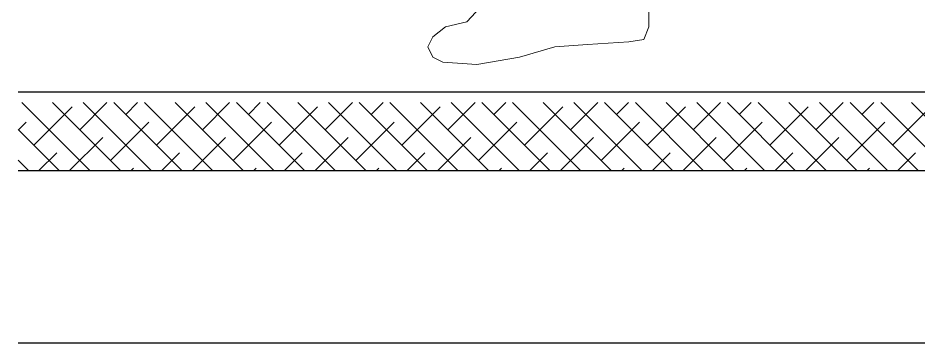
# Model space of a CAD drawing. Extents: x -1568 to -728, y -1287 to -990.
# Drawn here: x -842.184 to -838.227, y -1167.065 to -1165.639 of the extents above; entities that cross this region are included whole.
import ezdxf

# ---------------------------------------------------------------- set-up
doc = ezdxf.new("R2010")
doc.units = 0
doc.header["$LTSCALE"] = 5
doc.layers.get('0').update_dxf_attribs({"linetype": 'CONTINUOUS'})
doc.layers.add('fz', color=7, linetype='CONTINUOUS')
doc.layers.add('道路结构', color=7, linetype='CONTINUOUS')
doc.layers.add('标注', color=4, linetype='CONTINUOUS', lineweight=15)
doc.styles.get("Standard").update_dxf_attribs({"font": 'simplex1.shx', "width": 0.7, "bigfont": 'hztxt.shx'})

# ---------------------------------------------------------------- blocks, each defined once
blk = doc.blocks.new('单车')
at = {"color": 143, "linetype": 'Continuous'}
for p, q in [((-1439.1513, -1096.3034), (-1439.1513, -1096.1324)), ((-1438.4287, -1096.1986), (-1438.3515, -1096.2813)), ((-1439.1293, -1096.3585), (-1439.1513, -1096.3034)), ((-1438.3515, -1096.2813), (-1438.2577, -1096.3034)), ((-1438.2577, -1096.3034), (-1438.2025, -1096.3475)), ((-1439.0631, -1096.3696), (-1439.1293, -1096.3585)), ((-1438.881, -1096.3806), (-1439.0631, -1096.3696)), ((-1438.7376, -1096.3916), (-1438.881, -1096.3806)), ((-1438.2025, -1096.3475), (-1438.1805, -1096.3916)), ((-1438.5832, -1096.4358), (-1438.7376, -1096.3916)), ((-1438.1805, -1096.3916), (-1438.2025, -1096.4358)), ((-1438.3956, -1096.4688), (-1438.5832, -1096.4358)), ((-1438.2467, -1096.4578), (-1438.3956, -1096.4688)), ((-1438.2025, -1096.4358), (-1438.2467, -1096.4578))]:
    blk.add_line(p, q, dxfattribs=at)
at = {"color": 143, "width": 0.8, "flags": 9}
for tag in ['YSIZE', 'XSIZE']:
    blk.add_attdef(tag, (-1438.3956, -1096.4688), '', height=0.00181, dxfattribs=at)

msp = doc.modelspace()

# ---------------------------------------------------------------- hatches: boundary and pattern name
at = {"layer": 'fz'}
h = msp.add_hatch(dxfattribs=at)
h.set_pattern_fill('ANSI38', color=256, scale=0.03, style=0)
h.set_pattern_definition([(135, (-2279.20301, -68.29363), (0.067351921, 0.067351921), []), (45, (-2279.20301, -68.29363), (0.2020557627, 0.067351921), [0.238125, -0.142875])])
h.paths.add_polyline_path([(-835.0148, -1166.31036), (-842.18411, -1166.31036), (-842.18411, -1166.01036), (-835.0148, -1166.01036)])

# ---------------------------------------------------------------- linework, layer by layer
for p, q in [((-818.43411, -1165.96494), (-842.18411, -1165.96494)), ((-836.78411, -1166.31036), (-842.18411, -1166.31036)), ((-835.0148, -1166.31036), (-842.18411, -1166.31036))]:
    msp.add_line(p, q)
at = {"layer": '道路结构'}
msp.add_line((-842.18411, -1167.06494), (-829.43431, -1167.06494), dxfattribs=at)

# ---------------------------------------------------------------- block references
at = {"layer": '标注', "xscale": -1}
msp.add_blockref('单车', (-2278.56464, -69.37473), dxfattribs=at)

doc.saveas('drawing.dxf')
